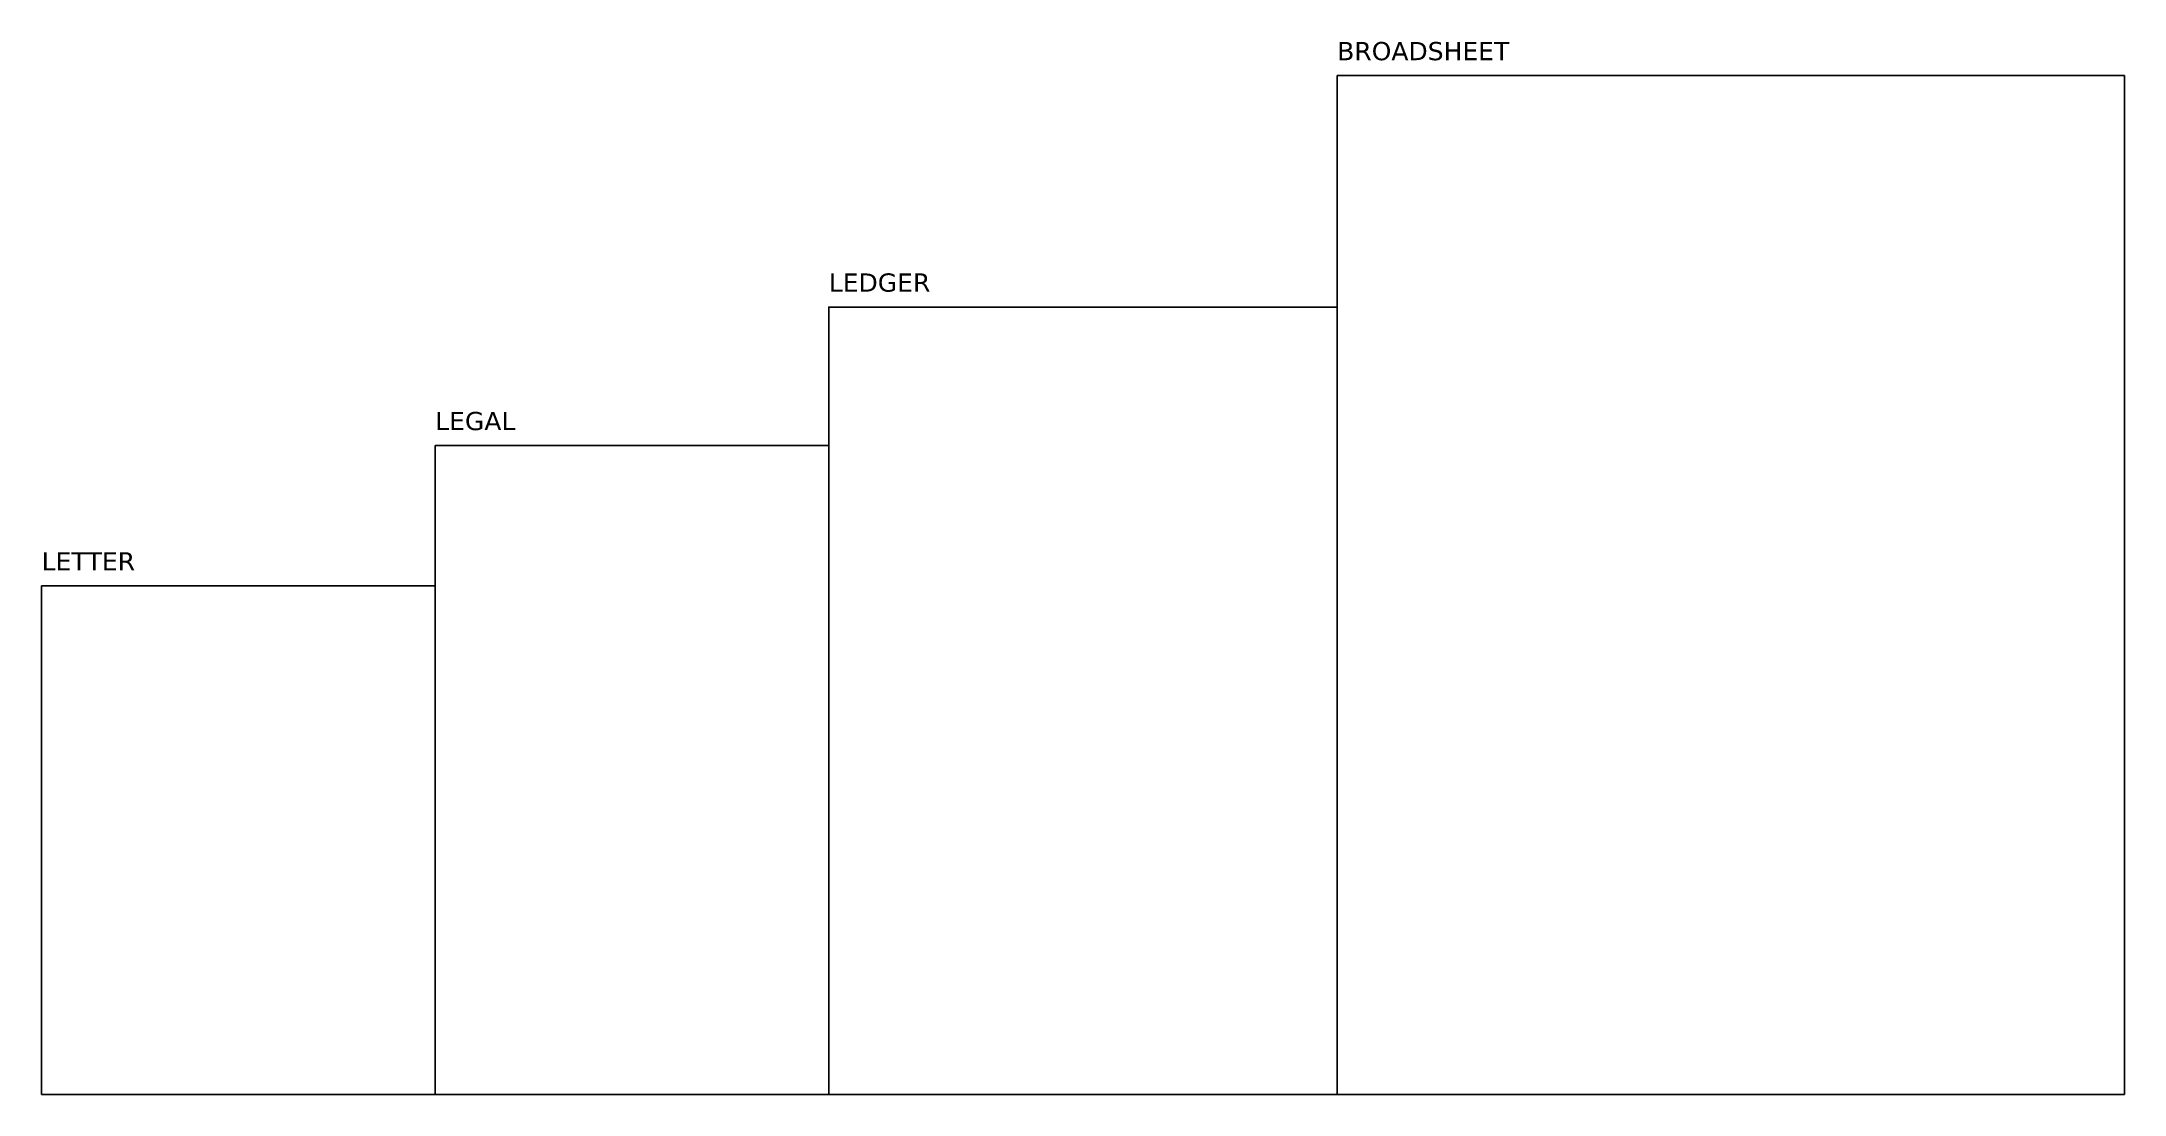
# Model space of a CAD drawing. Extents: x -152 to 1626, y 74 to 6451.
# Drawn here: x 0 to 1143, y 4000 to 4578 of the extents above.
import ezdxf

# ---------------------------------------------------------------- set-up
doc = ezdxf.new("R2010")
doc.units = 0
doc.header["$LTSCALE"] = 0.25
doc.layers.get('Defpoints').update_dxf_attribs({"color": 222})
doc.styles.get("Standard").update_dxf_attribs({"font": 'verdana.ttf'})

msp = doc.modelspace()

# ---------------------------------------------------------------- linework, layer by layer
at = {"layer": 'Defpoints'}
for points in [[(1143, 4000), (711, 4000), (711, 4559), (1143, 4559)], [(432, 4000), (432, 4432), (711, 4432), (711, 4000)], [(216, 4000), (216, 4356), (432, 4356), (432, 4000)], [(216, 4000), (0, 4000), (0, 4279), (216, 4279)]]:
    msp.add_lwpolyline(points, close=True, dxfattribs=at)

# ---------------------------------------------------------------- texts
at = {"layer": 'Defpoints', "char_height": 10, "width": 150, "attachment_point": 1}
for s, insert in [('BROADSHEET', (711, 4577.462)), ('LEDGER', (432, 4450.462)), ('LEGAL', (216, 4374.462)), ('LETTER', (0, 4297.462))]:
    msp.add_mtext(s, dxfattribs=dict(at, insert=insert))

doc.saveas('drawing.dxf')
